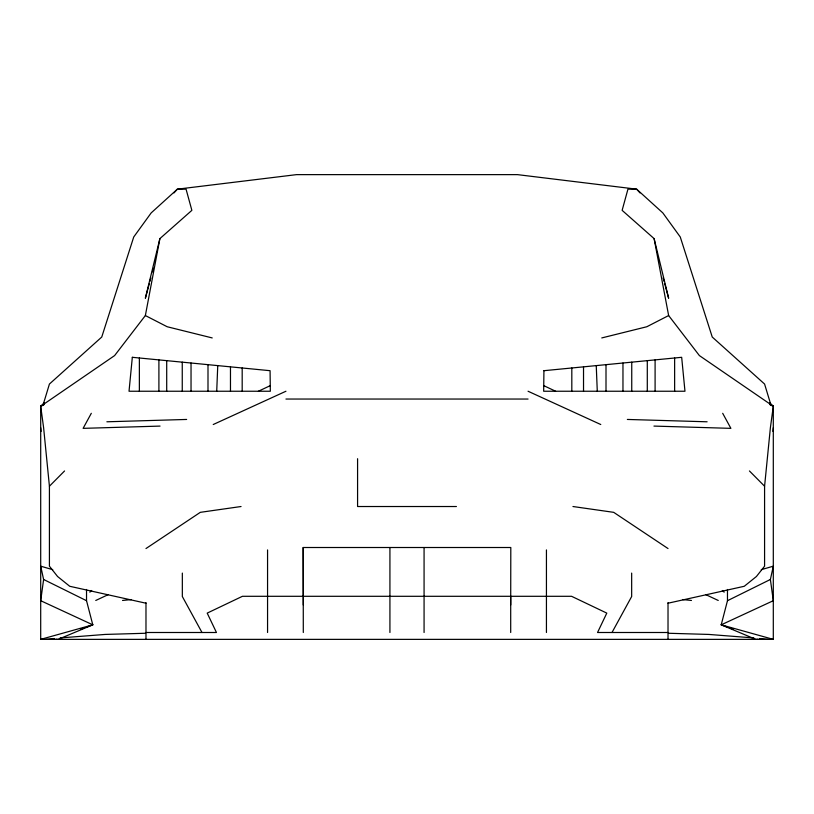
<?xml version="1.0" encoding="UTF-8"?>
<svg xmlns="http://www.w3.org/2000/svg" width="814" height="814" viewBox="0 0 814 814"><rect width="100%" height="100%" fill="white"/><g stroke="black" fill="none" stroke-linecap="round" stroke-linejoin="round"><path stroke-width="1.22" d="M510.704 605.016L510.805 547.507L303.195 547.507L303.296 605.016M216.717 391.239L217.755 365.608M668.019 603.215L744.261 586.284L756.43 576.495L764.58 566.178L764.58 486.223L770.39 427.706L773.3 406.278L769.678 402.788M772.934 431.44L773.3 427.706M52.757 569.678L40.7 566.178L43.61 579.476L40.7 600.701L92.786 624.826L86.528 600.701L86.528 589.468M770.756 404.426L764.58 384.045L712.25 337.037L680.27 236.986L662.83 212.912L636.66 189.174L627.94 189.174L622.13 210.348L654.11 238.614L668.64 315.547L699.389 355.586L773.3 406.278L773.3 639.366L40.7 639.366L40.7 406.278L114.611 355.586L145.36 315.547L159.89 238.614L191.87 210.348L186.06 189.174L177.34 189.174L151.17 212.912L133.73 236.986L101.75 337.037L49.42 384.045L43.244 404.426M727.472 589.468L727.472 600.701L721.214 624.826L773.3 600.701L770.39 579.476L773.3 566.178L761.243 569.678M159.89 238.614L145.36 298.239L149.237 283.852M149.878 281.461L150.844 277.859M152.462 271.866L153.429 268.274M91.31 413.309L83.109 428.357L160.053 426.088M612.006 632.498L631.664 596.52L631.664 573.087M174.013 192.918L177.34 189.174L296.53 174.634L517.47 174.634L636.66 189.174L639.987 192.918M145.981 603.215L69.739 586.284L57.57 576.495L49.42 566.178L49.42 486.223L64.56 470.96M44.322 402.788L40.7 406.278L43.61 427.706L49.42 486.223M89.835 592.165L91.687 590.506M145.981 548.544L200.295 512.342L241.046 506.522M44.068 404.527L40.7 406.278L44.048 404.548M668.64 315.547L646.835 326.74L601.78 337.932M727.472 600.701L770.39 579.476M258.394 391.239L270.258 385.643M95.757 600.467L108.282 594.607M213.237 424.521L285.948 391.239M56.38 639.366L57.011 639.092M58.14 639.366L92.786 624.826L40.7 639.366M52.33 639.366L54.711 638.512M80.881 629.1L84.453 627.818M86.833 626.963L92.786 624.826M46.51 639.366L53.938 638.583M60.114 637.942L105.128 634.432L145.492 633.261M122.538 600.467L131.319 599.562M106.878 421.794L186.65 419.444M285.948 399.043L528.052 399.043M456.42 506.522L357.58 506.522L357.58 458.709M145.981 632.498L216.453 632.498L207.204 613.115L242.44 596.296L571.56 596.296L606.796 613.115L597.547 632.498L668.019 632.498M627.35 419.444L707.122 421.794M653.947 426.088L730.891 428.357L722.69 413.309M668.508 633.261L708.872 634.432L753.886 637.942M682.681 599.562L691.462 600.467M760.062 638.583L767.49 639.366M572.954 506.522L613.705 512.342L668.019 548.544M212.22 337.932L167.165 326.74L145.36 315.547M755.86 639.366L721.214 624.826L773.3 639.366M721.214 624.826L727.167 626.963M729.548 627.818L733.119 629.1M759.289 638.512L761.67 639.366M756.989 639.092L757.62 639.366M528.052 391.239L600.763 424.521M705.718 594.607L718.243 600.467M543.742 385.643L555.606 391.239M43.61 579.476L86.528 600.701M769.952 404.548L773.3 406.278L769.932 404.527M722.313 590.506L724.165 592.165M749.44 470.96L764.58 486.223M201.994 632.498L182.336 596.52L182.336 573.087M663.156 277.859L664.122 281.461M664.763 283.852L668.64 298.239L654.11 238.614M40.7 427.706L41.066 431.44M596.245 365.608L597.283 391.239M303.195 547.507L303.296 632.498M674.633 357.997L674.633 391.239M668.019 602.604L668.019 639.366M655.097 359.89L655.097 391.239M647.293 360.653L647.293 391.239M631.745 362.159L631.745 391.239M622.964 363.013L622.964 391.239M606.003 364.662L606.003 391.239M583.526 366.849L583.526 391.239M571.815 367.979L571.815 391.239M546.438 549.918L546.438 632.498M510.704 596.296L510.704 632.498M424.074 547.507L424.074 632.498M389.926 547.507L389.926 632.498M267.562 549.918L267.562 632.498M242.185 367.979L242.185 391.239M230.474 366.849L230.474 391.239M207.997 364.662L207.997 391.239M191.036 363.013L191.036 391.239M182.255 362.159L182.255 391.239M166.707 360.653L166.707 391.239M158.903 359.89L158.903 391.239M145.981 602.604L145.981 639.366M139.367 357.997L139.367 391.239M543.925 370.696L543.671 391.239L684.971 391.239L681.674 357.305L543.925 370.696M132.326 357.305L129.029 391.239L270.329 391.239L270.075 370.696L132.326 357.305"/></g></svg>
